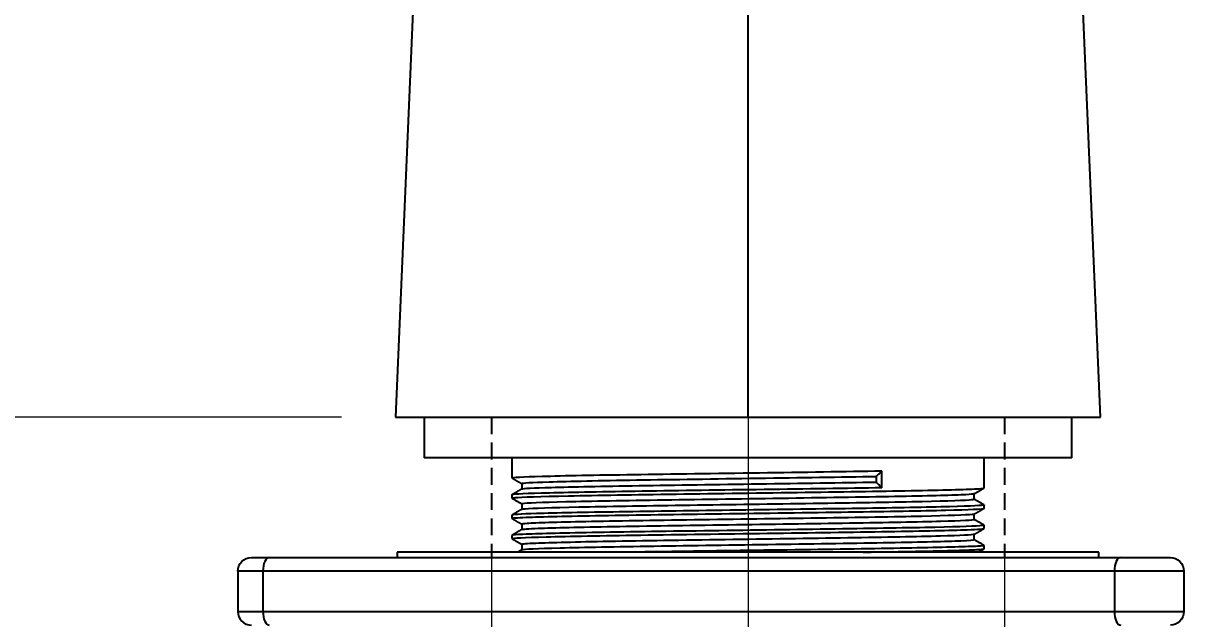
# Model space of a CAD drawing. Extents: x 0 to 1128, y 0 to 827.
# Drawn here: x 633.2 to 720.9, y 270.5 to 314.5 of the extents above; entities that cross this region are included whole.
import ezdxf

# ---------------------------------------------------------------- set-up
doc = ezdxf.new("R2010")
doc.units = 0
doc.header["$LTSCALE"] = 10
doc.header["$MEASUREMENT"] = 0
doc.header["$PDMODE"] = 3
doc.header["$PDSIZE"] = -10
doc.linetypes.add('CENTER2', pattern=[28.575, 19.05, -3.175, 3.175, -3.175])
doc.linetypes.add('HIDDEN', pattern=[0.375, 0.25, -0.125])
doc.layers.get('0').update_dxf_attribs({"linetype": 'CONTINUOUS'})
doc.layers.get('DEFPOINTS').update_dxf_attribs({"linetype": 'CONTINUOUS'})
doc.layers.add('1', color=7, linetype='CONTINUOUS')
doc.layers.add('Cneter', color=1, linetype='CENTER2', lineweight=13)
doc.styles.add('Daelim Dimension', font='')
doc.styles.get('Daelim Dimension').set_extended_font_data('나눔고딕')
doc.dimstyles.new('DEFAULT', dxfattribs={"dimscale": 2, "dimtxt": 2, "dimasz": 2, "dimexe": 0, "dimexo": 2, "dimgap": 1, "dimtad": 1, "dimdec": 0, "dimzin": 9, "dimdsep": 46, "dimtxsty": 'Daelim Dimension', "dimcen": 0.5, "dimclrd": 5, "dimclre": 5, "dimclrt": 256, "dimadec": 1, "dimazin": 0, "dimtfac": 1, "dimtdec": 0, "dimtix": 1, "dimtmove": 0, "dimatfit": 3, "dimfxl": 1, "dimtolj": 1, "dimtzin": 1, "dimlwd": 9, "dimlwe": 9, "dimarcsym": 0})

# ---------------------------------------------------------------- blocks, each defined once
blk = doc.blocks.new('*D0')
at = {"color": 5, "lineweight": 9, "ltscale": 0.5, "transparency": 16777216}
for p, q in [((667.899, 274.976), (667.899, 228.163)), ((705.899, 274.976), (705.899, 228.163)), ((671.899, 228.163), (701.899, 228.163)), ((705.899, 228.163), (806.795, 228.163))]:
    blk.add_line(p, q, dxfattribs=at)
at = {"color": 5, "ltscale": 0.5, "transparency": 16777216}
for points in [[(671.899, 228.83), (671.899, 227.497), (667.899, 228.163)], [(701.899, 228.83), (701.899, 227.497), (705.899, 228.163)]]:
    blk.add_solid(points, dxfattribs=at)
at = {"layer": 'DEFPOINTS', "color": 0, "ltscale": 0.5, "transparency": 16777216}
for p in [(667.899, 278.976), (705.899, 278.976), (705.899, 228.163)]:
    blk.add_point(p, dxfattribs=at)
at = {"color": 7, "ltscale": 0.5, "transparency": 16777216, "insert": (762.449, 236.801), "char_height": 10, "attachment_point": 5, "style": 'Daelim Dimension'}
blk.add_mtext('\\A1;설치구멍 %%C38', dxfattribs=at)
blk = doc.blocks.new('*D1')
at = {"color": 5, "lineweight": 9, "ltscale": 0.5, "transparency": 16777216}
for p, q in [((507.421, 550.83), (470.684, 550.83)), ((470.684, 546.83), (470.684, 289.376)), ((656.772, 285.376), (470.684, 285.376))]:
    blk.add_line(p, q, dxfattribs=at)
at = {"color": 5, "ltscale": 0.5, "transparency": 16777216}
for points in [[(470.017, 546.83), (471.35, 546.83), (470.684, 550.83)], [(470.017, 289.376), (471.35, 289.376), (470.684, 285.376)]]:
    blk.add_solid(points, dxfattribs=at)
at = {"layer": 'DEFPOINTS', "color": 0, "ltscale": 0.5, "transparency": 16777216}
for p in [(511.421, 550.83), (470.684, 285.376), (660.772, 285.376)]:
    blk.add_point(p, dxfattribs=at)
at = {"color": 7, "ltscale": 0.5, "transparency": 16777216, "insert": (463.24, 418.103), "char_height": 10, "attachment_point": 5, "rotation": 90, "style": 'Daelim Dimension'}
blk.add_mtext('\\A1;265', dxfattribs=at)
blk = doc.blocks.new('*D2')
at = {"color": 5, "lineweight": 9, "ltscale": 0.5, "transparency": 16777216}
for p, q in [((511.421, 546.83), (511.421, 237.435)), ((686.899, 281.376), (686.899, 237.435)), ((515.421, 237.435), (682.899, 237.435))]:
    blk.add_line(p, q, dxfattribs=at)
at = {"color": 5, "ltscale": 0.5, "transparency": 16777216}
for points in [[(515.421, 238.102), (515.421, 236.768), (511.421, 237.435)], [(682.899, 238.102), (682.899, 236.768), (686.899, 237.435)]]:
    blk.add_solid(points, dxfattribs=at)
at = {"layer": 'DEFPOINTS', "color": 0, "ltscale": 0.5, "transparency": 16777216}
for p in [(511.421, 550.83), (686.899, 285.376), (686.899, 237.435)]:
    blk.add_point(p, dxfattribs=at)
at = {"color": 7, "ltscale": 0.5, "transparency": 16777216, "insert": (599.16, 244.821), "char_height": 10, "attachment_point": 5, "style": 'Daelim Dimension'}
blk.add_mtext('\\A1;175', dxfattribs=at)
blk = doc.blocks.new('*D4')
at = {"color": 5, "lineweight": 9, "ltscale": 0.5, "transparency": 16777216}
for p, q in [((492.357, 285.376), (472.142, 285.376)), ((472.142, 281.376), (472.142, 95.288)), ((633.367, 91.288), (472.142, 91.288))]:
    blk.add_line(p, q, dxfattribs=at)
at = {"color": 5, "ltscale": 0.5, "transparency": 16777216}
for points in [[(471.475, 281.376), (472.809, 281.376), (472.142, 285.376)], [(471.475, 95.288), (472.809, 95.288), (472.142, 91.288)]]:
    blk.add_solid(points, dxfattribs=at)
at = {"layer": 'DEFPOINTS', "color": 0, "ltscale": 0.5, "transparency": 16777216}
for p in [(496.357, 285.376), (472.142, 91.288), (637.367, 91.288)]:
    blk.add_point(p, dxfattribs=at)
at = {"color": 7, "ltscale": 0.5, "transparency": 16777216, "insert": (464.691, 188.332), "char_height": 10, "attachment_point": 5, "rotation": 90, "style": 'Daelim Dimension'}
blk.add_mtext('\\A1;535', dxfattribs=at)

msp = doc.modelspace()

# ---------------------------------------------------------------- linework, layer by layer
at = {"ltscale": 0.5}
msp.add_line((662.899, 285.376), (710.899, 285.376), dxfattribs=at)
at = {"linetype": 'HIDDEN', "ltscale": 0.5}
for p, q in [((667.899, 285.376), (667.899, 274.976)), ((705.899, 285.376), (705.899, 274.976))]:
    msp.add_line(p, q, dxfattribs=at)
at = {"layer": '1', "color": 7, "linetype": 'Continuous'}
for p, q in [((663.408, 347.033), (660.772, 285.376)), ((713.026, 285.376), (710.389, 347.033)), ((686.899, 285.376), (686.899, 322.796)), ((660.772, 285.376), (686.899, 285.376)), ((662.899, 285.376), (662.899, 282.376)), ((686.899, 285.376), (713.026, 285.376)), ((710.899, 282.376), (710.899, 285.376)), ((686.899, 282.376), (662.899, 282.376)), ((669.399, 282.376), (669.399, 280.879)), ((710.899, 282.376), (686.899, 282.376)), ((704.399, 280.129), (704.399, 282.376)), ((696.391, 280.965), (696.391, 280.574)), ((696.816, 280.141), (696.816, 281.398)), ((670.149, 280.446), (670.149, 280.059)), ((669.399, 279.623), (669.399, 279.379)), ((670.149, 278.946), (670.149, 278.559)), ((703.649, 279.306), (703.649, 279.693)), ((669.399, 278.123), (669.399, 277.879)), ((703.649, 277.806), (703.649, 278.193)), ((704.399, 278.629), (704.399, 278.873)), ((670.149, 277.446), (670.149, 277.059)), ((704.399, 277.129), (704.399, 277.373)), ((669.399, 276.623), (669.399, 276.379)), ((703.649, 276.306), (703.649, 276.693)), ((670.149, 275.946), (670.149, 275.559)), ((704.399, 275.629), (704.399, 275.873)), ((650.099, 274.976), (651.42, 274.976)), ((651.42, 274.976), (714.52, 274.976)), ((660.899, 275.376), (660.899, 274.976)), ((686.899, 275.376), (660.899, 275.376)), ((712.899, 275.376), (686.899, 275.376)), ((712.899, 274.976), (712.899, 275.376)), ((714.52, 274.976), (718.199, 274.976)), ((650.948, 273.976), (649.099, 273.976)), ((649.099, 273.976), (649.099, 270.976)), ((650.948, 273.976), (650.948, 270.976)), ((714.048, 273.976), (650.948, 273.976)), ((714.048, 273.976), (714.048, 270.976)), ((719.199, 273.976), (714.048, 273.976)), ((719.199, 273.976), (719.199, 270.976)), ((649.099, 270.976), (650.948, 270.976)), ((650.948, 270.976), (714.048, 270.976)), ((714.048, 270.976), (719.199, 270.976))]:
    msp.add_line(p, q, dxfattribs=at)
at = {"layer": '1', "color": 7, "linetype": 'Continuous', "extrusion": (0, 0, -1)}
for centre, start, end in [((-650.099, 273.976), 0, 90), ((-718.199, 273.976), 90, 180), ((-718.199, 270.976), 180, 270)]:
    msp.add_arc(centre, 1, start, end, dxfattribs=at)
at = {"layer": '1', "color": 7, "linetype": 'Continuous'}
msp.add_arc((650.099, 270.976), 1, 180, 270, dxfattribs=at)
for centre, start_param, end_param in [((651.42, 273.976), 0, 1.570796), ((714.52, 273.976), 0, 1.570796), ((651.42, 270.976), 1.570796, 3.141593), ((714.52, 270.976), 1.570796, 3.141593)]:
    msp.add_ellipse(centre, major_axis=(0, 1), ratio=0.471698, start_param=start_param, end_param=end_param, dxfattribs=at)
for points, degree in [([(669.397, 280.877), (669.773, 280.66), (670.149, 280.443)], 2), ([(696.391, 280.965), (696.816, 281.398)], 1), ([(670.161, 280.066), (669.78, 279.846), (669.399, 279.626)], 2), ([(696.816, 280.141), (696.391, 280.574)], 1), ([(703.639, 279.687), (704.019, 279.907), (704.4, 280.127)], 2), ([(669.399, 279.376), (669.774, 279.16), (670.149, 278.943)], 2), ([(704.4, 278.875), (704.024, 279.092), (703.649, 279.309)], 2), ([(670.158, 278.564), (669.777, 278.344), (669.396, 278.124)], 2), ([(703.64, 278.188), (704.021, 278.408), (704.402, 278.628)], 2), ([(669.4, 277.876), (669.774, 277.659), (670.149, 277.443)], 2), ([(704.398, 277.376), (704.024, 277.592), (703.649, 277.809)], 2), ([(670.159, 277.065), (669.778, 276.845), (669.397, 276.625)], 2), ([(669.398, 276.376), (669.774, 276.16), (670.149, 275.943)], 2), ([(703.64, 276.688), (704.021, 276.908), (704.402, 277.128)], 2), ([(704.402, 275.874), (704.025, 276.091), (703.649, 276.309)], 2), ([(670.161, 275.566), (669.997, 275.471), (669.832, 275.376)], 2), ([(703.966, 275.376), (704.183, 275.501), (704.4, 275.627)], 2)]:
    msp.add_open_spline(points, degree=degree, dxfattribs=at)
for points, knots in [([(669.399, 280.879), (669.398, 280.919), (670.169, 280.96), (673.233, 281.047), (675.617, 281.091), (681.241, 281.177), (684.522, 281.221), (690.975, 281.31), (694.13, 281.354), (696.816, 281.398)], [0, 0, 0, 0, 0.236184, 0.236184, 0.490789, 0.490789, 0.745395, 0.745395, 1, 1, 1, 1]), ([(696.391, 280.965), (693.796, 280.921), (690.75, 280.877), (684.472, 280.785), (681.345, 280.742), (675.933, 280.655), (673.647, 280.61), (670.849, 280.524), (670.147, 280.485), (670.149, 280.445)], [0, 0, 0, 0, 0.256964, 0.256964, 0.513928, 0.513928, 0.770893, 0.770893, 1, 1, 1, 1]), ([(696.816, 280.141), (694.23, 280.098), (691.191, 280.055), (684.98, 279.972), (681.837, 279.93), (676.285, 279.844), (673.874, 279.801), (670.514, 279.717), (669.54, 279.674), (669.403, 279.629), (669.398, 279.626), (669.399, 279.622)], [0, 0, 0, 0, 0.245089, 0.245089, 0.490178, 0.490178, 0.735267, 0.735267, 0.980356, 0.980356, 1, 1, 1, 1]), ([(669.403, 279.379), (669.401, 279.391), (669.469, 279.404), (670.107, 279.461), (671.497, 279.505), (675.708, 279.591), (678.511, 279.635), (684.632, 279.725), (687.994, 279.769), (694.272, 279.856), (697.162, 279.9), (701.674, 279.988), (703.277, 280.033), (704.253, 280.094), (704.392, 280.112), (704.395, 280.129)], [0, 0, 0, 0, 0.049526, 0.049526, 0.225793, 0.225793, 0.40206, 0.40206, 0.578326, 0.578326, 0.754593, 0.754593, 0.93086, 0.93086, 1, 1, 1, 1]), ([(670.154, 280.062), (670.224, 280.101), (670.978, 280.14), (673.837, 280.222), (676.124, 280.266), (681.529, 280.355), (684.63, 280.399), (690.799, 280.486), (693.826, 280.53), (696.391, 280.574)], [0, 0, 0, 0, 0.228763, 0.228763, 0.485842, 0.485842, 0.742921, 0.742921, 1, 1, 1, 1]), ([(703.642, 279.691), (703.609, 279.671), (703.407, 279.651), (702.189, 279.586), (700.488, 279.541), (695.901, 279.454), (692.957, 279.409), (686.848, 279.32), (683.603, 279.275), (677.81, 279.186), (675.259, 279.142), (671.551, 279.054), (670.43, 279.009), (670.164, 278.958), (670.149, 278.952), (670.15, 278.945)], [0, 0, 0, 0, 0.079498, 0.079498, 0.258673, 0.258673, 0.437847, 0.437847, 0.617022, 0.617022, 0.796197, 0.796197, 0.975372, 0.975372, 1, 1, 1, 1]), ([(670.152, 278.559), (670.165, 278.572), (670.246, 278.584), (670.927, 278.64), (672.321, 278.684), (676.388, 278.773), (679.096, 278.817), (685, 278.904), (688.183, 278.947), (694.155, 279.037), (696.919, 279.081), (701.149, 279.168), (702.648, 279.212), (703.528, 279.272), (703.647, 279.289), (703.647, 279.305)], [0, 0, 0, 0, 0.050017, 0.050017, 0.226727, 0.226727, 0.403436, 0.403436, 0.580145, 0.580145, 0.756855, 0.756855, 0.933564, 0.933564, 1, 1, 1, 1]), ([(704.399, 278.872), (704.399, 278.871), (704.398, 278.87), (704.35, 278.827), (703.47, 278.785), (700.208, 278.698), (697.868, 278.656), (692.409, 278.573), (689.264, 278.531), (683.032, 278.444), (679.98, 278.402), (674.777, 278.318), (672.618, 278.274), (670.028, 278.197), (669.396, 278.16), (669.399, 278.123)], [0, 0, 0, 0, 0.004068, 0.004068, 0.17366, 0.17366, 0.343252, 0.343252, 0.512845, 0.512845, 0.682437, 0.682437, 0.852029, 0.852029, 1, 1, 1, 1]), ([(669.404, 277.879), (669.402, 277.907), (669.758, 277.935), (671.575, 278.006), (673.531, 278.05), (678.609, 278.14), (681.725, 278.184), (688.11, 278.27), (691.423, 278.314), (697.287, 278.404), (699.797, 278.448), (703.319, 278.535), (704.317, 278.58), (704.397, 278.625), (704.399, 278.627), (704.399, 278.628)], [0, 0, 0, 0, 0.112199, 0.112199, 0.288343, 0.288343, 0.464487, 0.464487, 0.640631, 0.640631, 0.816775, 0.816775, 0.992919, 0.992919, 1, 1, 1, 1]), ([(703.643, 278.191), (703.632, 278.182), (703.584, 278.173), (703.08, 278.121), (701.78, 278.076), (697.778, 277.985), (695.12, 277.941), (689.164, 277.853), (685.928, 277.809), (679.896, 277.719), (677.064, 277.674), (672.718, 277.586), (671.192, 277.542), (670.273, 277.48), (670.149, 277.463), (670.153, 277.446)], [0, 0, 0, 0, 0.037208, 0.037208, 0.215983, 0.215983, 0.394757, 0.394757, 0.573532, 0.573532, 0.752307, 0.752307, 0.931081, 0.931081, 1, 1, 1, 1]), ([(704.396, 277.372), (704.396, 277.362), (704.351, 277.352), (703.871, 277.299), (702.652, 277.257), (698.83, 277.173), (696.257, 277.131), (690.458, 277.045), (687.249, 277.003), (681.135, 276.918), (678.209, 276.875), (673.363, 276.791), (671.522, 276.749), (669.761, 276.678), (669.403, 276.65), (669.403, 276.622)], [0, 0, 0, 0, 0.039621, 0.039621, 0.209323, 0.209323, 0.379025, 0.379025, 0.548727, 0.548727, 0.718429, 0.718429, 0.888131, 0.888131, 1, 1, 1, 1]), ([(670.153, 277.06), (670.189, 277.089), (670.593, 277.118), (672.484, 277.191), (674.452, 277.235), (679.391, 277.321), (682.363, 277.365), (688.549, 277.455), (691.681, 277.499), (697.167, 277.585), (699.558, 277.63), (702.767, 277.718), (703.645, 277.762), (703.649, 277.806)], [0, 0, 0, 0, 0.116526, 0.116526, 0.293362, 0.293362, 0.470199, 0.470199, 0.647035, 0.647035, 0.823872, 0.823872, 1, 1, 1, 1]), ([(669.399, 276.379), (669.398, 276.422), (670.287, 276.466), (673.63, 276.554), (676.076, 276.598), (681.827, 276.685), (685.137, 276.729), (691.543, 276.819), (694.679, 276.862), (699.904, 276.95), (701.937, 276.993), (703.965, 277.068), (704.39, 277.099), (704.394, 277.129)], [0, 0, 0, 0, 0.174032, 0.174032, 0.350183, 0.350183, 0.526333, 0.526333, 0.702484, 0.702484, 0.878634, 0.878634, 1, 1, 1, 1]), ([(703.643, 276.69), (703.566, 276.647), (702.684, 276.605), (699.495, 276.52), (697.092, 276.475), (691.476, 276.385), (688.305, 276.34), (682.101, 276.253), (679.076, 276.209), (674.172, 276.119), (672.253, 276.074), (670.486, 276.002), (670.144, 275.974), (670.151, 275.945)], [0, 0, 0, 0, 0.169838, 0.169838, 0.34886, 0.34886, 0.527882, 0.527882, 0.706904, 0.706904, 0.885926, 0.885926, 1, 1, 1, 1]), ([(670.155, 275.562), (670.156, 275.563), (670.158, 275.564), (670.276, 275.608), (671.264, 275.652), (674.68, 275.74), (677.135, 275.784), (682.727, 275.873), (685.87, 275.916), (692.031, 276.003), (694.969, 276.047), (699.762, 276.136), (701.635, 276.181), (703.318, 276.251), (703.646, 276.278), (703.647, 276.305)], [0, 0, 0, 0, 0.003559, 0.003559, 0.180766, 0.180766, 0.357974, 0.357974, 0.535181, 0.535181, 0.712388, 0.712388, 0.889595, 0.889595, 1, 1, 1, 1]), ([(704.396, 275.872), (704.397, 275.853), (704.233, 275.834), (703.175, 275.774), (701.611, 275.731), (697.279, 275.647), (694.517, 275.604), (688.519, 275.518), (685.283, 275.475), (680.904, 275.415), (679.561, 275.395), (678.303, 275.375)], [0, 0, 0, 0, 0.11462, 0.11462, 0.37008, 0.37008, 0.62554, 0.62554, 0.880999, 0.880999, 1, 1, 1, 1]), ([(695.419, 275.375), (697.058, 275.4), (698.555, 275.426), (702.024, 275.498), (703.501, 275.541), (704.294, 275.6), (704.392, 275.614), (704.393, 275.629)], [0, 0, 0, 0, 0.304283, 0.304283, 0.826723, 0.826723, 1, 1, 1, 1])]:
    msp.add_open_spline(points, degree=3, knots=knots, dxfattribs=at)
at = {"layer": 'Cneter', "lineweight": 5, "ltscale": 0.5}
msp.add_open_spline([(686.899, 290.376), (686.899, 244.376), (686.899, 239.376)], degree=1, knots=[0, 0, 0.901961, 1, 1], dxfattribs=at)

# ---------------------------------------------------------------- dimensions: what is measured, and where the dimension line sits
at = {"color": 5, "ltscale": 0.5}
for base, p1, p2, text, picture, middle in [((470.684, 285.376), (511.421, 550.83), (660.772, 285.376), '265', '*D1', (463.24, 418.103)), ((472.142, 91.288), (496.357, 285.376), (637.367, 91.288), '535', '*D4', (464.691, 188.332))]:
    dim = msp.add_linear_dim(base=base, p1=p1, p2=p2, angle=90, text=text, dimstyle='DEFAULT', override={"dimtxt": 5, "dimclrd": 5, "dimclre": 5, "dimclrt": 7}, dxfattribs=at)
    dim.commit()
    dim.dimension.update_dxf_attribs({"geometry": picture, "text_midpoint": middle})
dim = msp.add_linear_dim(base=(686.899, 237.435), p1=(511.421, 550.83), p2=(686.899, 285.376), dimstyle='DEFAULT', override={"dimtxt": 5, "dimclrd": 5, "dimclre": 5, "dimclrt": 7}, dxfattribs=at)
dim.commit()
dim.dimension.update_dxf_attribs({"geometry": '*D2', "text_midpoint": (599.16, 244.821)})
dim = msp.add_linear_dim(base=(705.899, 228.163), p1=(667.899, 278.976), p2=(705.899, 278.976), text='설치구멍 %%C<>', dimstyle='DEFAULT', override={"dimtxt": 5, "dimclrd": 5, "dimclre": 5, "dimclrt": 7}, dxfattribs=at)
dim.commit()
dim.dimension.update_dxf_attribs({"geometry": '*D0', "text_midpoint": (762.449, 228.163), "dimtype": 128})

doc.saveas('drawing.dxf')
